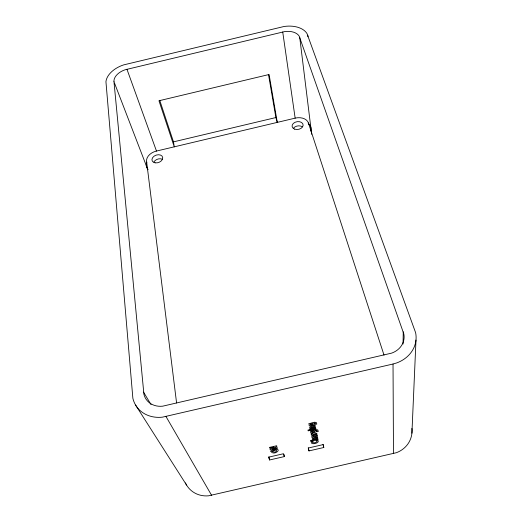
<?xml version="1.0" encoding="UTF-8"?>
<svg xmlns="http://www.w3.org/2000/svg" width="522" height="522" viewBox="0 0 522 522"><rect width="100%" height="100%" fill="white"/><g stroke="black" fill="none" stroke-linecap="round" stroke-linejoin="round"><path stroke-width="0.78" d="M113.972 81.686L113.972 80.492A14.557 9.181 -18.1 0 1 125.208 69.746L284.51 31.627A14.623 9.239 -10.2 0 1 299.21 36.201L403.845 334.028A20.671 17.813 3.4 0 1 391.741 353.1L162.649 406.188A20.632 17.591 -33 0 1 143.928 394.351L113.972 81.686L147.876 169.787M403.049 344.018L403.252 331.829M411.917 433.221L415.988 340.063M313.559 436.209C311.699 436.607 314.851 438.304 312.11 437.919C310.061 435.146 315.927 435.126 317.05 434.663L317.2 435.374L316.613 435.505L317.396 435.87L317.441 436.425A1.834 0.737 -13.2 0 1 316.893 436.894L314.57 437.305L313.585 436.203M185.421 482.915A26.276 24.025 -44.6 0 0 208.637 495.802L396.394 452.704A26.309 24.273 15.8 0 0 411.884 428.405M393.027 364.017L396.661 362.94A32.514 28.025 3.4 0 0 415.623 332.69L307.021 33.623A22.994 14.531 -10.2 0 0 283.935 26.518L123.61 64.904A22.896 14.44 -18.1 0 0 105.94 81.706L132.869 398.306A32.449 27.673 -33.1 0 0 162.322 417.182L393.027 364.017L393.484 453.572M159.732 100.309L173.474 141.873L275.884 117.554L268.465 74.378M284.346 456.587L283.459 453.742L268.576 457.168L269.574 459.98L284.346 456.587L283.851 454.218M308.991 450.917L323.784 447.511L323.216 444.594L308.3 448.026L308.991 450.917L308.254 447.772M314.094 423.179L315.445 423.205L315.418 424.393L316.834 424.066C317.18 419.936 310.29 423.955 308.802 423.596L309.226 424.301L308.959 425.032A2.708 1.122 -13.2 0 0 309.52 425.528L313.768 424.882A2.075 0.861 -13.2 0 0 314.616 424.223L314.707 423.74A2.466 1.024 -13.2 0 0 314.257 423.29L313.983 423.198M315.64 430.611L316.965 430.63L316.939 431.779L318.329 431.459C318.642 427.446 311.902 431.413 310.459 431.035L310.871 431.714L310.603 432.412A2.656 1.083 -13.1 0 0 311.158 432.895L315.321 432.255A2.036 0.829 -13.2 0 0 316.156 431.616L316.241 431.152A2.421 0.985 -13.2 0 0 315.803 430.722L315.536 430.637M135.596 405.079L186.537 485.029M143.55 392.113L151.041 404.622M166.022 416.563L211.606 495.319M126.95 69.25L156.496 151.099M176.586 402.977L146.578 161.357A11.106 7.771 -18.8 0 1 156.28 151.106L295.289 118.109A11.151 7.81 -9.5 0 1 308.43 122.97L384.022 355.104M275.884 117.554L277.293 122.442L269.098 74.502L158.962 100.766L174.276 146.891L173.474 141.873M323.014 444.379L323.784 447.511M268.947 456.815L269.574 459.98M282.722 31.979L295.158 118.181M308.43 122.97L308.606 124.386M299.713 37.277L311.673 134.291M307.765 35.17L307.947 36.781M308.215 123.264A12.926 9.102 -9.4 0 1 310.72 130.97M293.599 128.027A5.54 3.902 -9.4 0 1 302.277 126.794M147.974 169.356A12.88 9.057 -18.8 0 1 146.839 162.088M153.905 161.977A5.52 3.882 -18.8 0 1 162.185 159.19M310.218 424.236C310.401 425.521 314.179 424.464 312.861 423.459L310.218 424.236M311.843 431.648C312.025 432.882 315.706 431.857 314.433 430.891L311.843 431.648M316.234 436.02L315.216 436.594L314.616 435.968L316.234 436.02M311.06 427.192L311.458 427.792L315.438 426.872L315.595 427.616L309.983 428.908L309.82 428.171L310.44 428.027C306.792 426.383 315.249 425.417 315.105 425.28L315.262 426.03L311.06 427.192M313.683 439.191L314.061 439.746L317.918 438.858L318.068 439.563L310.538 441.292L310.375 440.594L313.076 439.974C309.559 438.434 317.807 437.495 317.611 437.364L317.754 438.069L313.683 439.191M312.476 442.043C312.932 443.622 316.606 442.623 317.108 441.247L315.973 440.575L317.689 440.176C321.076 443.074 309.644 445.684 311.432 441.619L313.18 441.214L312.476 442.043M312.743 433.325L313.063 434.134L316.763 433.286L316.913 434.004L311.399 435.276L311.243 434.558L312.052 434.369L311.295 434.108A2.323 0.94 -13.1 0 1 311.04 433.736L312.743 433.325M270.892 451.354C274.37 456.959 284.868 446.245 271.982 450.434A3.256 1.292 -11.9 0 0 270.892 451.354M272.236 451.406C276.673 454.173 279.316 447.511 272.236 451.406M273.802 447.139L270.011 449.122L270.311 449.99L277.515 448.326L277.299 447.661L272.347 448.803L276.908 446.46L276.68 445.749L269.424 447.419L269.659 448.091L273.802 447.139M309.337 429.769L307.973 430.082L308.156 430.859L309.513 430.546L309.337 429.769M315.738 428.314L310.14 429.606L310.303 430.343L315.888 429.058L315.738 428.314M155.132 162.831A5.553 3.889 -18.8 0 0 162.714 157.533A5.553 3.889 -18.8 0 0 154.166 156.111A5.553 3.889 -18.8 0 0 155.132 162.831M294.63 129.123A5.572 3.908 -9.5 0 0 303.138 125.267A5.572 3.908 -9.5 0 0 295.06 122.278A5.572 3.908 -9.5 0 0 294.63 129.123"/></g></svg>
